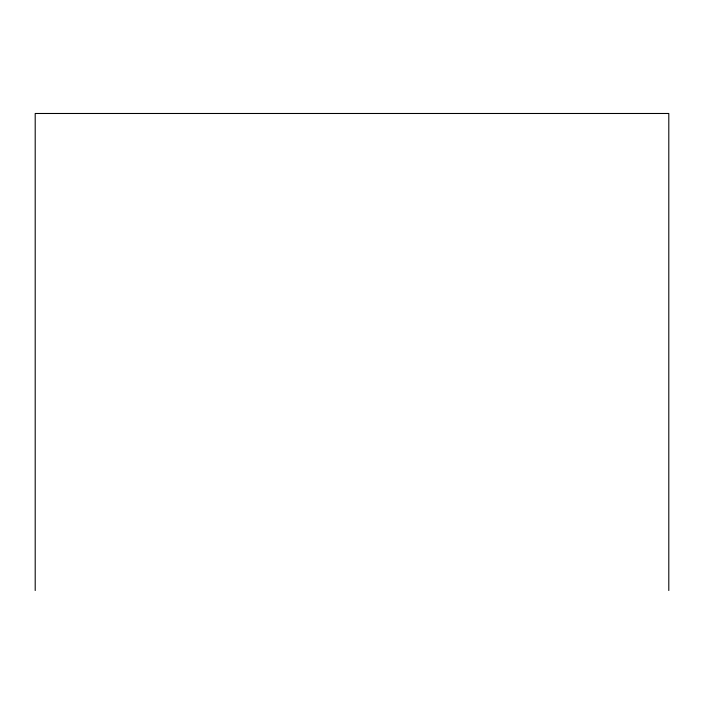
<?xml version="1.0" encoding="UTF-8"?>
<svg xmlns="http://www.w3.org/2000/svg" width="704" height="704" viewBox="0 0 704 704"><rect width="100%" height="100%" fill="white"/><g stroke="black" fill="none" stroke-linecap="round" stroke-linejoin="round"><path stroke-width="1.06" d="M668.8 590.515L668.8 113.485L35.2 113.485L35.2 590.515"/></g></svg>
